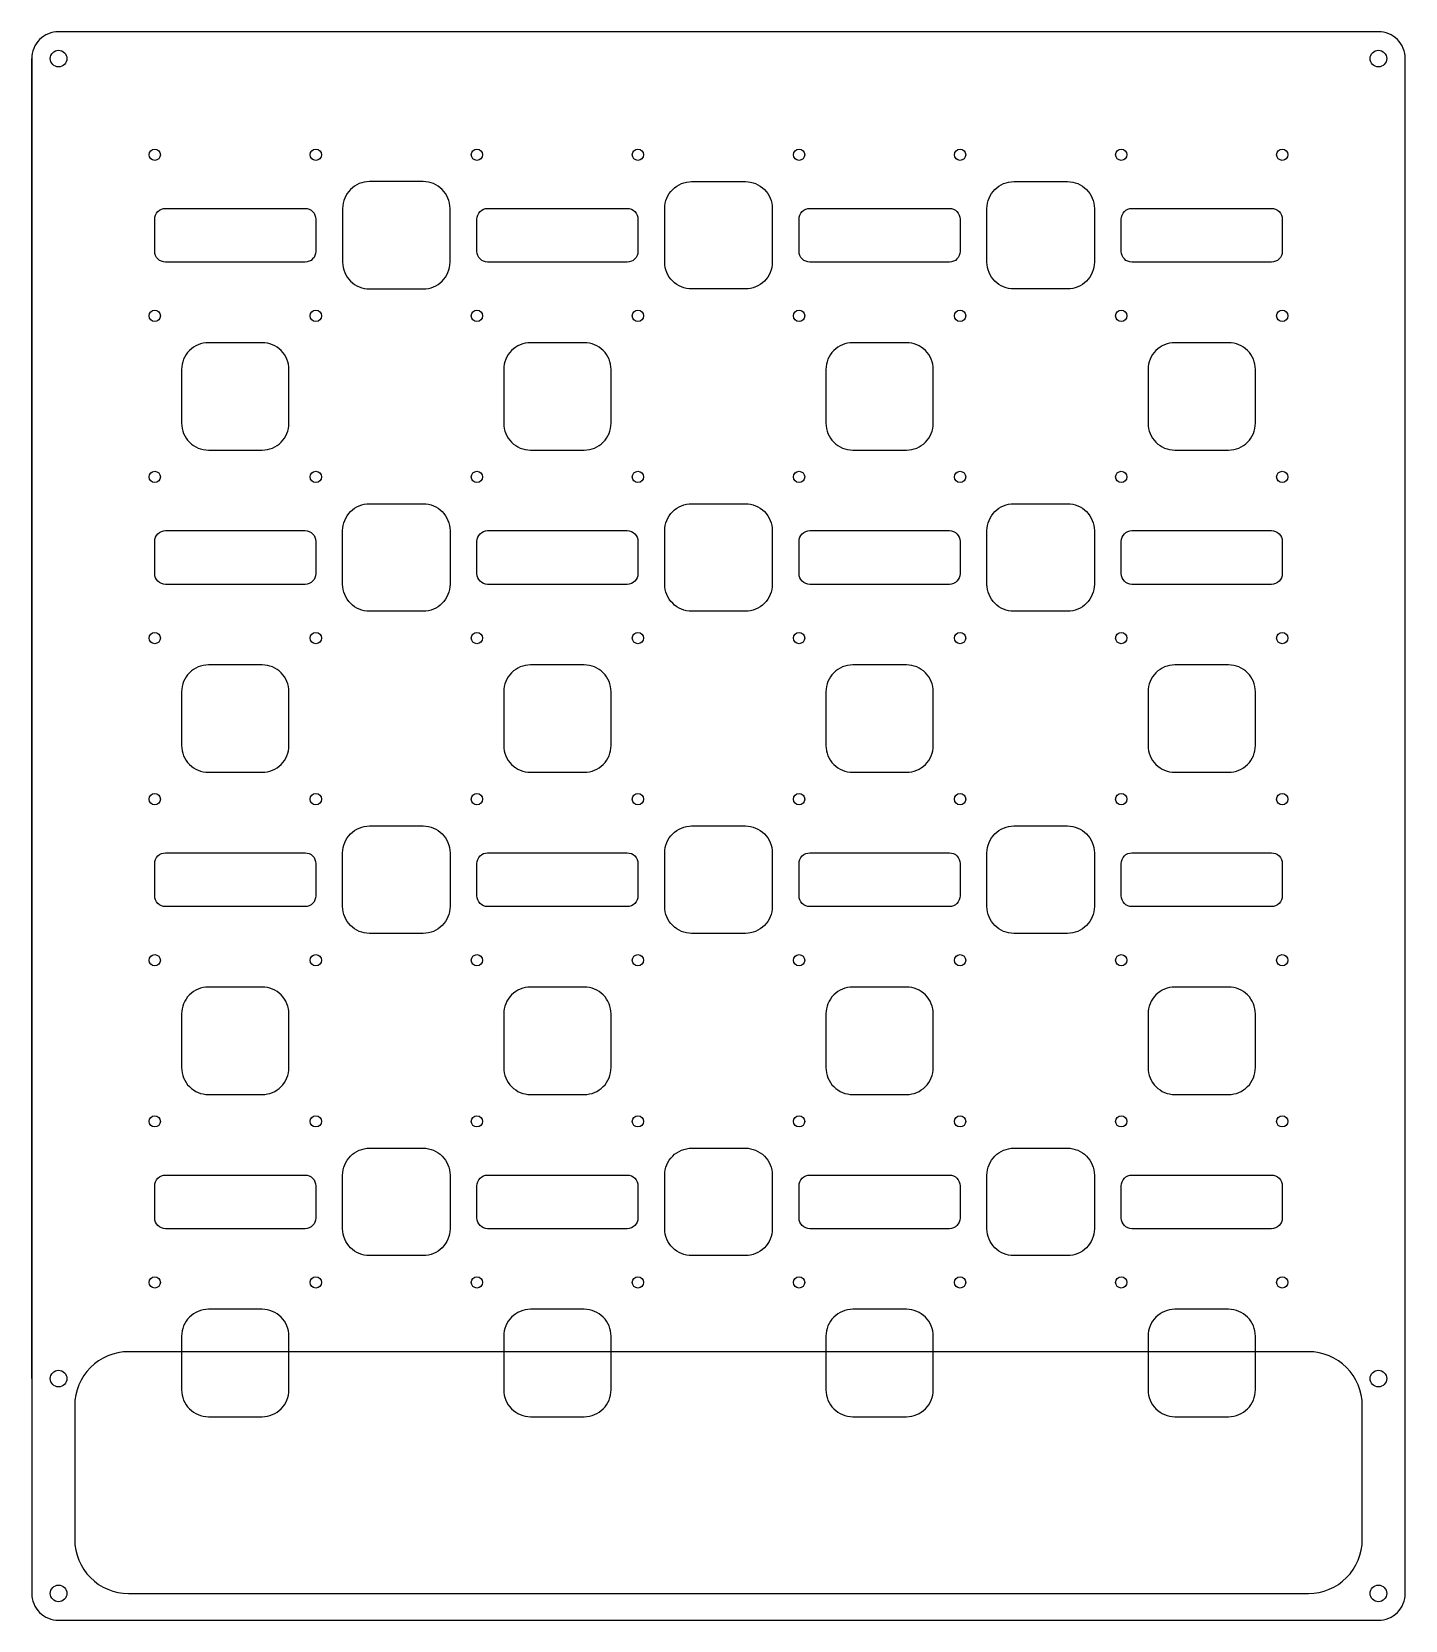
# Model space of a CAD drawing. Header units: millimetres. Extents: x 0 to 256, y -275 to 21.
import ezdxf

# ---------------------------------------------------------------- set-up
doc = ezdxf.new("R2010")
doc.units = ezdxf.units.MM
doc.layers.get('0').update_dxf_attribs({"linetype": 'CONTINUOUS'})

msp = doc.modelspace()

# ---------------------------------------------------------------- linework, layer by layer
msp.add_line((0.32, -230.17), (0.32, 15.63))
for points in [[(251.12, 20.63), (5.32, 20.63, 0.414214), (0.32, 15.63), (0.32, -270.17, 0.414214), (5.32, -275.17), (251.12, -275.17, 0.414214), (256.12, -270.17), (256.12, 15.63, 0.414214)], [(73.22, -7.27), (63.22, -7.27, 0.414214), (58.22, -12.27), (58.22, -22.27, 0.414214), (63.22, -27.27), (73.22, -27.27, 0.414214), (78.22, -22.27), (78.22, -12.27, 0.414214)], [(138.22, -22.27, -0.414214), (133.22, -27.27), (123.22, -27.27, -0.414214), (118.22, -22.27), (118.22, -12.27, -0.414214), (123.22, -7.27), (133.22, -7.27, -0.414214), (138.22, -12.27)], [(198.22, -22.27, -0.414214), (193.22, -27.27), (183.22, -27.27, -0.414214), (178.22, -22.27), (178.22, -12.27, -0.414214), (183.22, -7.27), (193.22, -7.27, -0.414214), (198.22, -12.27)], [(25.22, -12.27), (51.22, -12.27, -0.414214), (53.22, -14.27), (53.22, -20.27, -0.414214), (51.22, -22.27), (25.22, -22.27, -0.414214), (23.22, -20.27), (23.22, -14.27, -0.414214)], [(85.22, -12.27), (111.22, -12.27, -0.414214), (113.22, -14.27), (113.22, -20.27, -0.414214), (111.22, -22.27), (85.22, -22.27, -0.414214), (83.22, -20.27), (83.22, -14.27, -0.414214)], [(145.22, -12.27), (171.22, -12.27, -0.414214), (173.22, -14.27), (173.22, -20.27, -0.414214), (171.22, -22.27), (145.22, -22.27, -0.414214), (143.22, -20.27), (143.22, -14.27, -0.414214)], [(205.22, -12.27), (231.22, -12.27, -0.414214), (233.22, -14.27), (233.22, -20.27, -0.414214), (231.22, -22.27), (205.22, -22.27, -0.414214), (203.22, -20.27), (203.22, -14.27, -0.414214)], [(43.22, -37.27), (33.22, -37.27, 0.414214), (28.22, -42.27), (28.22, -52.27, 0.414214), (33.22, -57.27), (43.22, -57.27, 0.414214), (48.22, -52.27), (48.22, -42.27, 0.414214)], [(103.22, -37.27), (93.22, -37.27, 0.414214), (88.22, -42.27), (88.22, -52.27, 0.414214), (93.22, -57.27), (103.22, -57.27, 0.414214), (108.22, -52.27), (108.22, -42.27, 0.414214)], [(163.22, -37.27), (153.22, -37.27, 0.414214), (148.22, -42.27), (148.22, -52.27, 0.414214), (153.22, -57.27), (163.22, -57.27, 0.414214), (168.22, -52.27), (168.22, -42.27, 0.414214)], [(223.22, -37.27), (213.22, -37.27, 0.414214), (208.22, -42.27), (208.22, -52.27, 0.414214), (213.22, -57.27), (223.22, -57.27, 0.414214), (228.22, -52.27), (228.22, -42.27, 0.414214)], [(78.22, -82.27, -0.414214), (73.22, -87.27), (63.22, -87.27, -0.414214), (58.22, -82.27), (58.22, -72.27, -0.414214), (63.22, -67.27), (73.22, -67.27, -0.414214), (78.22, -72.27)], [(138.22, -82.27, -0.414214), (133.22, -87.27), (123.22, -87.27, -0.414214), (118.22, -82.27), (118.22, -72.27, -0.414214), (123.22, -67.27), (133.22, -67.27, -0.414214), (138.22, -72.27)], [(198.22, -82.27, -0.414214), (193.22, -87.27), (183.22, -87.27, -0.414214), (178.22, -82.27), (178.22, -72.27, -0.414214), (183.22, -67.27), (193.22, -67.27, -0.414214), (198.22, -72.27)], [(25.22, -72.27), (51.22, -72.27, -0.414214), (53.22, -74.27), (53.22, -80.27, -0.414214), (51.22, -82.27), (25.22, -82.27, -0.414214), (23.22, -80.27), (23.22, -74.27, -0.414214)], [(85.22, -72.27), (111.22, -72.27, -0.414214), (113.22, -74.27), (113.22, -80.27, -0.414214), (111.22, -82.27), (85.22, -82.27, -0.414214), (83.22, -80.27), (83.22, -74.27, -0.414214)], [(145.22, -72.27), (171.22, -72.27, -0.414214), (173.22, -74.27), (173.22, -80.27, -0.414214), (171.22, -82.27), (145.22, -82.27, -0.414214), (143.22, -80.27), (143.22, -74.27, -0.414214)], [(205.22, -72.27), (231.22, -72.27, -0.414214), (233.22, -74.27), (233.22, -80.27, -0.414214), (231.22, -82.27), (205.22, -82.27, -0.414214), (203.22, -80.27), (203.22, -74.27, -0.414214)], [(43.22, -97.27), (33.22, -97.27, 0.414214), (28.22, -102.27), (28.22, -112.27, 0.414214), (33.22, -117.27), (43.22, -117.27, 0.414214), (48.22, -112.27), (48.22, -102.27, 0.414214)], [(103.22, -97.27), (93.22, -97.27, 0.414214), (88.22, -102.27), (88.22, -112.27, 0.414214), (93.22, -117.27), (103.22, -117.27, 0.414214), (108.22, -112.27), (108.22, -102.27, 0.414214)], [(163.22, -97.27), (153.22, -97.27, 0.414214), (148.22, -102.27), (148.22, -112.27, 0.414214), (153.22, -117.27), (163.22, -117.27, 0.414214), (168.22, -112.27), (168.22, -102.27, 0.414214)], [(223.22, -97.27), (213.22, -97.27, 0.414214), (208.22, -102.27), (208.22, -112.27, 0.414214), (213.22, -117.27), (223.22, -117.27, 0.414214), (228.22, -112.27), (228.22, -102.27, 0.414214)], [(78.22, -142.27, -0.414214), (73.22, -147.27), (63.22, -147.27, -0.414214), (58.22, -142.27), (58.22, -132.27, -0.414214), (63.22, -127.27), (73.22, -127.27, -0.414214), (78.22, -132.27)], [(138.22, -142.27, -0.414214), (133.22, -147.27), (123.22, -147.27, -0.414214), (118.22, -142.27), (118.22, -132.27, -0.414214), (123.22, -127.27), (133.22, -127.27, -0.414214), (138.22, -132.27)], [(198.22, -142.27, -0.414214), (193.22, -147.27), (183.22, -147.27, -0.414214), (178.22, -142.27), (178.22, -132.27, -0.414214), (183.22, -127.27), (193.22, -127.27, -0.414214), (198.22, -132.27)], [(25.22, -132.27), (51.22, -132.27, -0.414214), (53.22, -134.27), (53.22, -140.27, -0.414214), (51.22, -142.27), (25.22, -142.27, -0.414214), (23.22, -140.27), (23.22, -134.27, -0.414214)], [(85.22, -132.27), (111.22, -132.27, -0.414214), (113.22, -134.27), (113.22, -140.27, -0.414214), (111.22, -142.27), (85.22, -142.27, -0.414214), (83.22, -140.27), (83.22, -134.27, -0.414214)], [(145.22, -132.27), (171.22, -132.27, -0.414214), (173.22, -134.27), (173.22, -140.27, -0.414214), (171.22, -142.27), (145.22, -142.27, -0.414214), (143.22, -140.27), (143.22, -134.27, -0.414214)], [(205.22, -132.27), (231.22, -132.27, -0.414214), (233.22, -134.27), (233.22, -140.27, -0.414214), (231.22, -142.27), (205.22, -142.27, -0.414214), (203.22, -140.27), (203.22, -134.27, -0.414214)], [(43.22, -157.27), (33.22, -157.27, 0.414214), (28.22, -162.27), (28.22, -172.27, 0.414214), (33.22, -177.27), (43.22, -177.27, 0.414214), (48.22, -172.27), (48.22, -162.27, 0.414214)], [(103.22, -157.27), (93.22, -157.27, 0.414214), (88.22, -162.27), (88.22, -172.27, 0.414214), (93.22, -177.27), (103.22, -177.27, 0.414214), (108.22, -172.27), (108.22, -162.27, 0.414214)], [(163.22, -157.27), (153.22, -157.27, 0.414214), (148.22, -162.27), (148.22, -172.27, 0.414214), (153.22, -177.27), (163.22, -177.27, 0.414214), (168.22, -172.27), (168.22, -162.27, 0.414214)], [(223.22, -157.27), (213.22, -157.27, 0.414214), (208.22, -162.27), (208.22, -172.27, 0.414214), (213.22, -177.27), (223.22, -177.27, 0.414214), (228.22, -172.27), (228.22, -162.27, 0.414214)], [(78.22, -202.27, -0.414214), (73.22, -207.27), (63.22, -207.27, -0.414214), (58.22, -202.27), (58.22, -192.27, -0.414214), (63.22, -187.27), (73.22, -187.27, -0.414214), (78.22, -192.27)], [(138.22, -202.27, -0.414214), (133.22, -207.27), (123.22, -207.27, -0.414214), (118.22, -202.27), (118.22, -192.27, -0.414214), (123.22, -187.27), (133.22, -187.27, -0.414214), (138.22, -192.27)], [(198.22, -202.27, -0.414214), (193.22, -207.27), (183.22, -207.27, -0.414214), (178.22, -202.27), (178.22, -192.27, -0.414214), (183.22, -187.27), (193.22, -187.27, -0.414214), (198.22, -192.27)], [(25.22, -192.27), (51.22, -192.27, -0.414214), (53.22, -194.27), (53.22, -200.27, -0.414214), (51.22, -202.27), (25.22, -202.27, -0.414214), (23.22, -200.27), (23.22, -194.27, -0.414214)], [(85.22, -192.27), (111.22, -192.27, -0.414214), (113.22, -194.27), (113.22, -200.27, -0.414214), (111.22, -202.27), (85.22, -202.27, -0.414214), (83.22, -200.27), (83.22, -194.27, -0.414214)], [(145.22, -192.27), (171.22, -192.27, -0.414214), (173.22, -194.27), (173.22, -200.27, -0.414214), (171.22, -202.27), (145.22, -202.27, -0.414214), (143.22, -200.27), (143.22, -194.27, -0.414214)], [(205.22, -192.27), (231.22, -192.27, -0.414214), (233.22, -194.27), (233.22, -200.27, -0.414214), (231.22, -202.27), (205.22, -202.27, -0.414214), (203.22, -200.27), (203.22, -194.27, -0.414214)], [(43.22, -217.27), (33.22, -217.27, 0.414214), (28.22, -222.27), (28.22, -232.27, 0.414214), (33.22, -237.27), (43.22, -237.27, 0.414214), (48.22, -232.27), (48.22, -222.27, 0.414214)], [(103.22, -217.27), (93.22, -217.27, 0.414214), (88.22, -222.27), (88.22, -232.27, 0.414214), (93.22, -237.27), (103.22, -237.27, 0.414214), (108.22, -232.27), (108.22, -222.27, 0.414214)], [(163.22, -217.27), (153.22, -217.27, 0.414214), (148.22, -222.27), (148.22, -232.27, 0.414214), (153.22, -237.27), (163.22, -237.27, 0.414214), (168.22, -232.27), (168.22, -222.27, 0.414214)], [(223.22, -217.27), (213.22, -217.27, 0.414214), (208.22, -222.27), (208.22, -232.27, 0.414214), (213.22, -237.27), (223.22, -237.27, 0.414214), (228.22, -232.27), (228.22, -222.27, 0.414214)], [(238.12, -225.17), (18.32, -225.17, 0.414214), (8.32, -235.17), (8.32, -260.17, 0.414214), (18.32, -270.17), (238.12, -270.17, 0.414214), (248.12, -260.17), (248.12, -235.17, 0.414214)]]:
    msp.add_lwpolyline(points, format="xyb", close=True)
for centre, radius in [((5.32, 15.63), 1.55), ((251.12, 15.63), 1.55), ((23.22, -2.27), 1.05), ((53.22, -2.27), 1.05), ((83.22, -2.27), 1.05), ((113.22, -2.27), 1.05), ((143.22, -2.27), 1.05), ((173.22, -2.27), 1.05), ((203.22, -2.27), 1.05), ((233.22, -2.27), 1.05), ((23.22, -32.27), 1.05), ((53.22, -32.27), 1.05), ((83.22, -32.27), 1.05), ((113.22, -32.27), 1.05), ((143.22, -32.27), 1.05), ((173.22, -32.27), 1.05), ((203.22, -32.27), 1.05), ((233.22, -32.27), 1.05), ((23.22, -62.27), 1.05), ((53.22, -62.27), 1.05), ((83.22, -62.27), 1.05), ((113.22, -62.27), 1.05), ((143.22, -62.27), 1.05), ((173.22, -62.27), 1.05), ((203.22, -62.27), 1.05), ((233.22, -62.27), 1.05), ((23.22, -92.27), 1.05), ((53.22, -92.27), 1.05), ((83.22, -92.27), 1.05), ((113.22, -92.27), 1.05), ((143.22, -92.27), 1.05), ((173.22, -92.27), 1.05), ((203.22, -92.27), 1.05), ((233.22, -92.27), 1.05), ((23.22, -122.27), 1.05), ((53.22, -122.27), 1.05), ((83.22, -122.27), 1.05), ((113.22, -122.27), 1.05), ((143.22, -122.27), 1.05), ((173.22, -122.27), 1.05), ((203.22, -122.27), 1.05), ((233.22, -122.27), 1.05), ((23.22, -152.27), 1.05), ((53.22, -152.27), 1.05), ((83.22, -152.27), 1.05), ((113.22, -152.27), 1.05), ((143.22, -152.27), 1.05), ((173.22, -152.27), 1.05), ((203.22, -152.27), 1.05), ((233.22, -152.27), 1.05), ((23.22, -182.27), 1.05), ((53.22, -182.27), 1.05), ((83.22, -182.27), 1.05), ((113.22, -182.27), 1.05), ((143.22, -182.27), 1.05), ((173.22, -182.27), 1.05), ((203.22, -182.27), 1.05), ((233.22, -182.27), 1.05), ((23.22, -212.27), 1.05), ((53.22, -212.27), 1.05), ((83.22, -212.27), 1.05), ((113.22, -212.27), 1.05), ((143.22, -212.27), 1.05), ((173.22, -212.27), 1.05), ((203.22, -212.27), 1.05), ((233.22, -212.27), 1.05), ((5.32, -230.17), 1.55), ((251.12, -230.17), 1.55), ((5.32, -270.17), 1.55), ((251.12, -270.17), 1.55)]:
    msp.add_circle(centre, radius)

doc.saveas('drawing.dxf')
